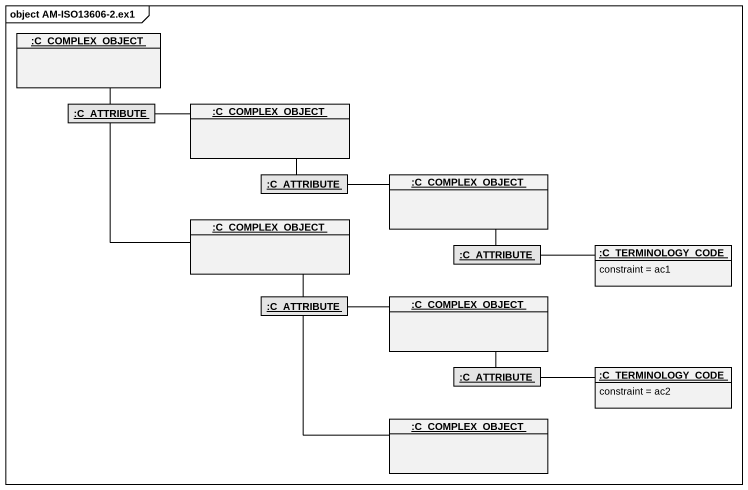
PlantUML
@startuml
mainframe object AM-ISO13606-2.ex1
hide circle
hide empty members
object ":C_COMPLEX_OBJECT" as C_COMPLEX_OBJECT
object ":C_ATTRIBUTE" as C_ATTRIBUTE #E5E5E5
object ":C_COMPLEX_OBJECT" as C_COMPLEX_OBJECT_2
object ":C_ATTRIBUTE" as C_ATTRIBUTE_2 #E5E5E5
object ":C_COMPLEX_OBJECT" as C_COMPLEX_OBJECT_3
object ":C_COMPLEX_OBJECT" as C_COMPLEX_OBJECT_4
object ":C_ATTRIBUTE" as C_ATTRIBUTE_3 #E5E5E5
object ":C_TERMINOLOGY_CODE" as C_TERMINOLOGY_CODE {
  constraint = ac1
}
object ":C_ATTRIBUTE" as C_ATTRIBUTE_4 #E5E5E5
object ":C_COMPLEX_OBJECT" as C_COMPLEX_OBJECT_5
object ":C_ATTRIBUTE" as C_ATTRIBUTE_5 #E5E5E5
object ":C_TERMINOLOGY_CODE" as C_TERMINOLOGY_CODE_2 {
  constraint = ac2
}
object ":C_COMPLEX_OBJECT" as C_COMPLEX_OBJECT_6
C_COMPLEX_OBJECT -- C_ATTRIBUTE
C_ATTRIBUTE -right- C_COMPLEX_OBJECT_2
C_COMPLEX_OBJECT_2 -- C_ATTRIBUTE_2
C_ATTRIBUTE_2 -right- C_COMPLEX_OBJECT_3
C_COMPLEX_OBJECT_3 -- C_ATTRIBUTE_3
C_COMPLEX_OBJECT_4 -up- C_ATTRIBUTE
C_COMPLEX_OBJECT_4 -- C_ATTRIBUTE_4
C_ATTRIBUTE_3 -right- C_TERMINOLOGY_CODE
C_ATTRIBUTE_4 -right- C_COMPLEX_OBJECT_5
C_ATTRIBUTE_4 -- C_COMPLEX_OBJECT_6
C_COMPLEX_OBJECT_5 -- C_ATTRIBUTE_5
C_ATTRIBUTE_5 -right- C_TERMINOLOGY_CODE_2
@enduml
